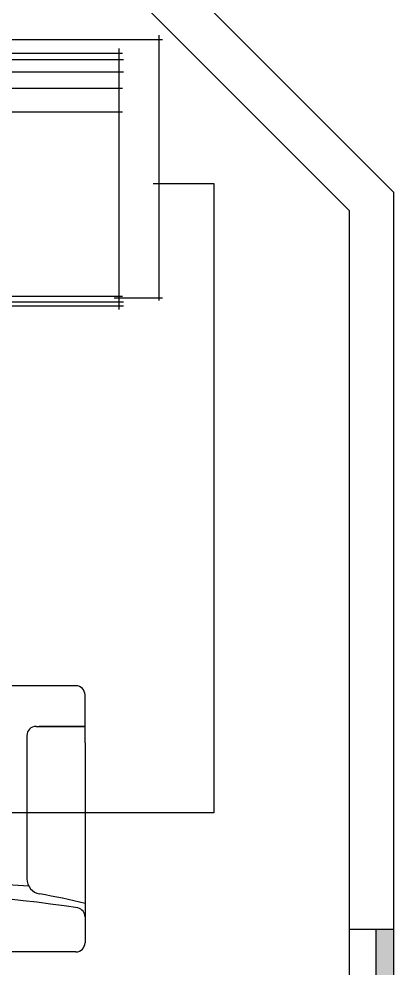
# Model space of a CAD drawing. Extents: x 33 to 1815, y -14679 to 245.
# Drawn here: x 50.86 to 52.123, y 4.578 to 7.776 of the extents above; entities that cross this region are included whole.
import ezdxf

# ---------------------------------------------------------------- set-up
doc = ezdxf.new("R2010")
doc.units = 0
doc.header["$MEASUREMENT"] = 0
for name, color, linetype in [('PAREDE', 6, 'CONTINUOUS'), ('PORTA', 3, 'CONTINUOUS'), ('VARANDA', 1, 'CONTINUOUS')]:
    doc.layers.add(name, color=color, linetype=linetype)

msp = doc.modelspace()

# ---------------------------------------------------------------- hatches: boundary and pattern name
at = {"layer": 'PORTA'}
h = msp.add_hatch(color=1, dxfattribs=at)
h.dxf.hatch_style = 1
h.paths.add_polyline_path([(52.1227, 4.7112), (52.0627, 4.7112), (52.0627, 4.2112), (52.1227, 4.2112)])
h.paths.add_polyline_path([(52.1227, 3.2112), (52.0627, 3.2112), (52.0627, 2.7112), (52.1227, 2.7112)])
h.paths.add_polyline_path([(52.0627, 3.7112), (51.9727, 3.7112), (51.9727, 3.2112), (52.0627, 3.2112)])
h.paths.add_polyline_path([(52.0627, 4.2112), (51.9727, 4.2112), (51.9727, 3.7112), (52.0627, 3.7112)])

# ---------------------------------------------------------------- linework, layer by layer
at = {"layer": 'PAREDE'}
for p, q in [((51.3349, 7.9802), (52.1227, 7.1923)), ((51.2727, 7.8302), (51.9727, 7.1302)), ((52.1227, 4.7112), (52.1227, 7.1923)), ((51.9727, 4.7112), (51.9727, 7.1302)), ((52.1227, 4.7112), (51.9727, 4.7112))]:
    msp.add_line(p, q, dxfattribs=at)
at = {"layer": 'PORTA', "color": 3}
for p, q in [((51.9727, 2.7112), (51.9727, 4.7112)), ((52.0627, 2.7112), (52.0627, 4.7112)), ((52.1227, 2.7112), (52.1227, 4.7112))]:
    msp.add_line(p, q, dxfattribs=at)
at = {"layer": 'VARANDA'}
for p, q in [((51.3312, 7.7223), (51.3312, 6.8283)), ((49.2828, 7.7067), (51.3432, 7.7067)), ((51.1962, 7.6773), (51.1962, 6.8283)), ((49.4178, 7.6617), (51.2082, 7.6617)), ((49.4142, 7.6402), (51.2118, 7.6402)), ((49.4142, 7.5981), (51.2118, 7.5981)), ((49.4178, 7.5438), (51.2082, 7.5438)), ((49.4178, 7.4639), (51.2082, 7.4639)), ((51.3118, 7.2219), (51.5164, 7.2219)), ((51.5164, 7.2219), (51.5164, 5.1033)), ((51.1962, 6.8451), (51.1962, 6.7977)), ((49.4142, 6.8246), (51.2118, 6.8246)), ((49.4178, 6.8427), (51.2082, 6.8427)), ((51.3432, 6.8367), (51.1806, 6.8367)), ((51.2118, 6.8097), (49.4178, 6.8097)), ((51.0514, 5.5314), (49.5731, 5.5314)), ((51.0823, 5.3396), (51.0823, 5.5005)), ((50.9175, 5.3949), (51.0823, 5.3949)), ((51.0823, 5.3949), (50.9278, 5.3949)), ((50.8866, 5.364), (50.8866, 4.8814)), ((51.0823, 5.3396), (51.0823, 4.7535)), ((51.5164, 5.1033), (49.1114, 5.1033)), ((51.0823, 4.7572), (51.0823, 4.6665)), ((51.0823, 4.7535), (51.0823, 4.7572)), ((51.0514, 4.6356), (49.5731, 4.6356))]:
    msp.add_line(p, q, dxfattribs=at)
for centre, radius, start, end in [((51.0514, 5.5005), 0.0309, 0, 90), ((50.9175, 5.364), 0.0309, 90, 180), ((50.2082, -5.4116), 10.2908, 86.18375, 89.3939), ((50.9381, 4.8814), 0.0515, 180, 260.2373), ((50.3123, -0.1694), 5.0089, 81.4382, 89.9452), ((50.5932, 2.8768), 1.9826, 75.7192, 80.2373), ((51.0514, 4.7535), 0.0309, 0, 77.6576), ((51.0514, 4.6665), 0.0309, 270, 0)]:
    msp.add_arc(centre, radius, start, end, dxfattribs=at)

doc.saveas('drawing.dxf')
